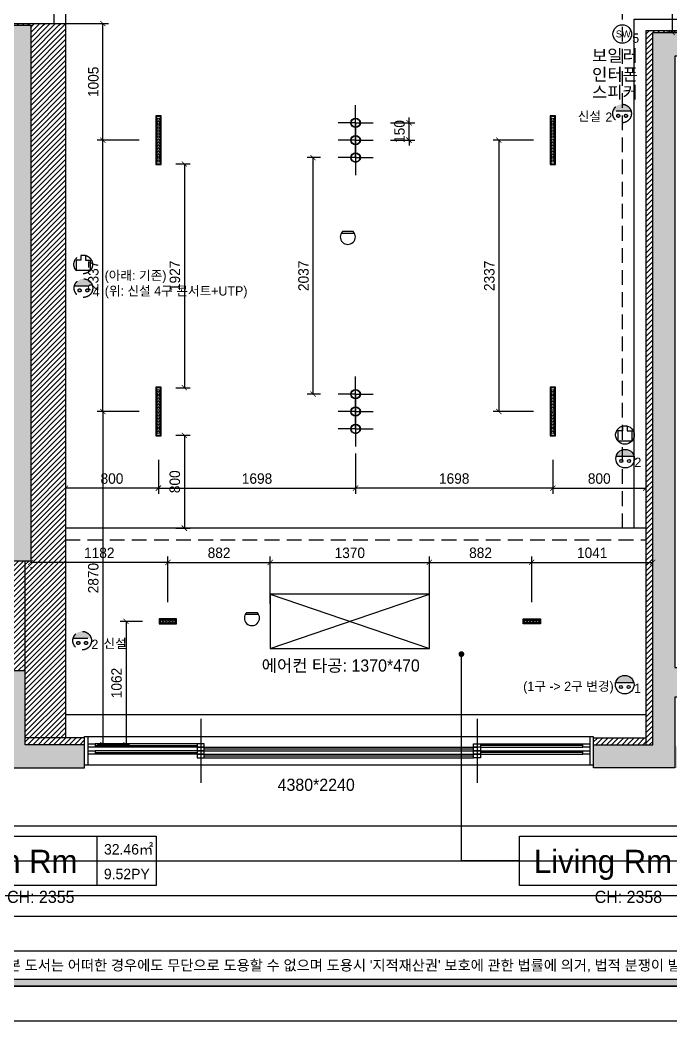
# Model space of a CAD drawing. Header units: millimetres. Extents: x -551172 to 227904, y -3435 to 261611.
# Drawn here: x 174557 to 180162, y 77680 to 86302 of the extents above; entities that cross this region are included whole.
import ezdxf
from ezdxf.enums import TextEntityAlignment as Align

# ---------------------------------------------------------------- set-up
doc = ezdxf.new("R2010")
doc.units = ezdxf.units.MM
doc.header["$LTSCALE"] = 100
doc.header["$PDMODE"] = 3
doc.linetypes.add('HIDDENX2', pattern=[19.05, 12.7, -6.35])
doc.layers.get('DEFPOINTS').update_dxf_attribs({"color": 248})
for name, color, linetype in [('3TI-CE-LIGHT', 6, 'Continuous'), ('C-LIGHT', 5, 'Continuous'), ('C-LIGHT(IN)', 10, 'HIDDENX2'), ('E-DIM(IN)', 14, 'Continuous'), ('F-HAT', 251, 'Continuous'), ('F-LEVEL', 7, 'Continuous'), ('F-SYM', 7, 'Continuous'), ('F-TEXT @ 1', 3, 'Continuous'), ('F-WALL1', 2, 'Continuous'), ('F-WALL2', 3, 'Continuous'), ('F-WIN', 4, 'Continuous'), ('FORM(YOURNAME)-1', 1, 'Continuous'), ('FORM(YOURNAME)-11', 1, 'Continuous'), ('전기', 7, 'Continuous')]:
    doc.layers.add(name, color=color, linetype=linetype)
doc.styles.add('HY울릉도L', font='Expo M.ttf')
doc.styles.add('YOURNAME', font='HYWULM.TTF')
doc.styles.add('휴먼엑스포', font='Expo M.ttf')
doc.dimstyles.new('YOURNAME-50', dxfattribs={"dimscale": 50, "dimtxt": 1.8, "dimasz": 0.9, "dimexe": 1, "dimexo": 3, "dimgap": 0.7, "dimtad": 1, "dimdec": 0, "dimzin": 0, "dimdsep": 46, "dimtxsty": 'YOURNAME', "dimblk": 'ARCHTICK', "dimcen": 0, "dimclrd": 1, "dimclre": 1, "dimclrt": 7, "dimadec": 0, "dimazin": 0, "dimtfac": 1, "dimtdec": 0, "dimtix": 1, "dimtmove": 2, "dimatfit": 3, "dimldrblk": 'ARCHTICK', "dimfxl": 0, "dimtolj": 1, "dimtzin": 0, "dimarcsym": 0})
pattern_1 = [(45, (25200, 0), (-22.4506403, 22.4506403), [])]

# ---------------------------------------------------------------- blocks, each defined once
blk = doc.blocks.new('FORM-ELEVATION')
at = {"layer": 'FORM(YOURNAME)-11'}
h = blk.add_hatch(color=256, dxfattribs=at)
h.dxf.hatch_style = 1
h.paths.add_polyline_path([(-10309, 35708), (71691, 35708), (71691, 35508), (-10309, 35508)])
h.paths.add_polyline_path([(-10309, -21492), (71691, -21492), (71691, -21692), (-10309, -21692)])
at = {"layer": 'DEFPOINTS', "color": 158}
blk.add_line((62481, -20692), (-10309, -20692), dxfattribs=at)
for points in [[(-10309, -21692), (71691, -21692), (71691, 35708), (-10309, 35708)], [(-8309, 33708), (61071, 33708), (61071, -19692), (-8309, -19692)]]:
    blk.add_lwpolyline(points, close=True, dxfattribs=at)
at = {"layer": 'FORM(YOURNAME)-11', "color": 250}
blk.add_lwpolyline([(-11309, -22692), (72691, -22692), (72691, 36708), (-11309, 36708)], close=True, dxfattribs=at)
at = {"layer": 'FORM(YOURNAME)-11'}
blk.add_lwpolyline([(-10309, -21492), (71691, -21492), (71691, -21692), (-10309, -21692)], close=True, dxfattribs=at)
at = {"layer": 'FORM(YOURNAME)-11', "color": 1, "style": 'YOURNAME'}
blk.add_text("- 본 도서는 어떠한 경우에도 무단으로 도용할 수 없으며 도용시 '지적재산권' 보호에 관한 법률에 의거, 법적 분쟁이 발생합니다.  또한 본 도서에 관한 모든 저작권은 당사에 있습니다. -", height=300, dxfattribs=at).set_placement((28146, -21092), align=Align.MIDDLE_CENTER)
at = {"layer": 'FORM(YOURNAME)-11', "color": 3, "style": 'YOURNAME'}
for tag, height, p in [('1', 450, (71041, -1219)), ('2', 450, (71041, -1863)), ('3', 450, (71041, -3150)), ('4', 450, (71041, -5081)), ('5', 515, (71041, -7398)), ('6', 515, (71041, -9650)), ('7', 515, (71041, -11903)), ('8', 515, (71041, -14155)), ('9', 515, (71041, -16408)), ('10', 515, (66791, -18596)), ('11', 515, (71041, -18660)), ('12', 515, (66791, -20848)), ('13', 515, (71041, -20848))]:
    blk.add_attdef(tag, text='', height=height, dxfattribs=at).set_placement(p, align=Align.MIDDLE_RIGHT)
blk = doc.blocks.new('*U717')
at = {"layer": 'FORM(YOURNAME)-1', "xscale": 0.3, "yscale": 0.3, "zscale": 0.3}
blk.add_blockref('FORM-ELEVATION', (170497, 84487.8), dxfattribs=at)
blk = doc.blocks.new('_ArchTick')
at = {"color": 0, "linetype": 'ByBlock', "const_width": 0.15}
blk.add_lwpolyline([(-0.5, -0.5), (0.5, 0.5)], dxfattribs=at)
blk = doc.blocks.new('*D401')
at = {"layer": 'DEFPOINTS', "color": 0}
for p in [(174948.6, 82624.8), (175748.6, 82664.8), (174948.6, 82270)]:
    blk.add_point(p, dxfattribs=at)
at = {"layer": 'E-DIM(IN)', "lineweight": -2}
for p, q in [((175748.6, 82514.8), (175748.6, 82220)), ((174948.6, 82474.8), (174948.6, 82220)), ((175748.6, 82270), (174948.6, 82270))]:
    blk.add_line(p, q, dxfattribs=at)
at = {"layer": 'E-DIM(IN)', "lineweight": -2, "xscale": 45, "yscale": 45, "zscale": 45, "rotation": 180}
blk.add_blockref('_ArchTick', (174948.6, 82270), dxfattribs=at)
at = {"layer": 'E-DIM(IN)', "lineweight": -2, "xscale": 45, "yscale": 45, "zscale": 45}
blk.add_blockref('_ArchTick', (175748.6, 82270), dxfattribs=at)
at = {"layer": 'E-DIM(IN)', "color": 7, "insert": (175348.6, 82351.9), "char_height": 90, "attachment_point": 5, "style": 'YOURNAME'}
blk.add_mtext('\\A1;800', dxfattribs=at)
blk = doc.blocks.new('*D402')
at = {"layer": 'DEFPOINTS', "color": 0}
for p in [(177446.6, 82718.6), (175748.6, 82664.8), (177446.6, 82269.8)]:
    blk.add_point(p, dxfattribs=at)
at = {"layer": 'E-DIM(IN)', "lineweight": -2}
for p, q in [((175748.6, 82514.8), (175748.6, 82219.8)), ((177446.6, 82568.6), (177446.6, 82219.8)), ((175748.6, 82269.8), (177446.6, 82269.8))]:
    blk.add_line(p, q, dxfattribs=at)
at = {"layer": 'E-DIM(IN)', "lineweight": -2, "xscale": 45, "yscale": 45, "zscale": 45, "rotation": 180}
blk.add_blockref('_ArchTick', (175748.6, 82269.8), dxfattribs=at)
at = {"layer": 'E-DIM(IN)', "lineweight": -2, "xscale": 45, "yscale": 45, "zscale": 45}
blk.add_blockref('_ArchTick', (177446.6, 82269.8), dxfattribs=at)
at = {"layer": 'E-DIM(IN)', "color": 7, "insert": (176597.6, 82351.7), "char_height": 90, "attachment_point": 5, "style": 'YOURNAME'}
blk.add_mtext('\\A1;1698', dxfattribs=at)
blk = doc.blocks.new('*D403')
at = {"layer": 'DEFPOINTS', "color": 0}
for p in [(177446.6, 82718.6), (179144.6, 82664.8), (177446.6, 82270.2)]:
    blk.add_point(p, dxfattribs=at)
at = {"layer": 'E-DIM(IN)', "lineweight": -2}
for p, q in [((177446.6, 82568.6), (177446.6, 82220.2)), ((179144.6, 82514.8), (179144.6, 82220.2)), ((179144.6, 82270.2), (177446.6, 82270.2))]:
    blk.add_line(p, q, dxfattribs=at)
at = {"layer": 'E-DIM(IN)', "lineweight": -2, "xscale": 45, "yscale": 45, "zscale": 45, "rotation": 180}
blk.add_blockref('_ArchTick', (177446.6, 82270.2), dxfattribs=at)
at = {"layer": 'E-DIM(IN)', "lineweight": -2, "xscale": 45, "yscale": 45, "zscale": 45}
blk.add_blockref('_ArchTick', (179144.6, 82270.2), dxfattribs=at)
at = {"layer": 'E-DIM(IN)', "color": 7, "insert": (178295.6, 82352.1), "char_height": 90, "attachment_point": 5, "style": 'YOURNAME'}
blk.add_mtext('\\A1;1698', dxfattribs=at)
blk = doc.blocks.new('*D404')
at = {"layer": 'DEFPOINTS', "color": 0}
for p in [(179144.6, 82664.8), (179944.6, 82624.8), (179944.6, 82270)]:
    blk.add_point(p, dxfattribs=at)
at = {"layer": 'E-DIM(IN)', "lineweight": -2}
for p, q in [((179144.6, 82514.8), (179144.6, 82220)), ((179944.6, 82474.8), (179944.6, 82220)), ((179144.6, 82270), (179944.6, 82270))]:
    blk.add_line(p, q, dxfattribs=at)
at = {"layer": 'E-DIM(IN)', "lineweight": -2, "xscale": 45, "yscale": 45, "zscale": 45, "rotation": 180}
blk.add_blockref('_ArchTick', (179144.6, 82270), dxfattribs=at)
at = {"layer": 'E-DIM(IN)', "lineweight": -2, "xscale": 45, "yscale": 45, "zscale": 45}
blk.add_blockref('_ArchTick', (179944.6, 82270), dxfattribs=at)
at = {"layer": 'E-DIM(IN)', "color": 7, "insert": (179544.6, 82351.9), "char_height": 90, "attachment_point": 5, "style": 'YOURNAME'}
blk.add_mtext('\\A1;800', dxfattribs=at)
blk = doc.blocks.new('*D405')
at = {"layer": 'DEFPOINTS', "color": 0}
for p in [(175732.1, 82929.8), (175270, 80059.8), (175648.6, 80059.8)]:
    blk.add_point(p, dxfattribs=at)
at = {"layer": 'E-DIM(IN)', "lineweight": -2}
for p, q in [((175582.1, 82929.8), (175220, 82929.8)), ((175270, 82929.8), (175270, 80059.8)), ((175498.6, 80059.8), (175220, 80059.8))]:
    blk.add_line(p, q, dxfattribs=at)
at = {"layer": 'E-DIM(IN)', "lineweight": -2, "xscale": 45, "yscale": 45, "zscale": 45}
for p, rotation in [((175270, 82929.8), 90), ((175270, 80059.8), 270)]:
    blk.add_blockref('_ArchTick', p, dxfattribs=dict(at, rotation=rotation))
at = {"layer": 'E-DIM(IN)', "color": 7, "insert": (175188.1, 81494.8), "char_height": 90, "attachment_point": 5, "rotation": 90, "style": 'YOURNAME'}
blk.add_mtext('\\A1;2870', dxfattribs=at)
blk = doc.blocks.new('*D406')
at = {"layer": 'DEFPOINTS', "color": 0}
for p in [(175270, 85266.8), (175732.1, 85266.8), (175732.1, 82929.8)]:
    blk.add_point(p, dxfattribs=at)
at = {"layer": 'E-DIM(IN)', "lineweight": -2}
for p, q in [((175582.1, 85266.8), (175220, 85266.8)), ((175270, 82929.8), (175270, 85266.8)), ((175582.1, 82929.8), (175220, 82929.8))]:
    blk.add_line(p, q, dxfattribs=at)
at = {"layer": 'E-DIM(IN)', "lineweight": -2, "xscale": 45, "yscale": 45, "zscale": 45}
for p, rotation in [((175270, 85266.8), 90), ((175270, 82929.8), 270)]:
    blk.add_blockref('_ArchTick', p, dxfattribs=dict(at, rotation=rotation))
at = {"layer": 'E-DIM(IN)', "color": 7, "insert": (175188.2, 84098.3), "char_height": 90, "attachment_point": 5, "rotation": 90, "style": 'YOURNAME'}
blk.add_mtext('\\A1;2337', dxfattribs=at)
blk = doc.blocks.new('*D407')
at = {"layer": 'DEFPOINTS', "color": 0}
for p in [(174648.6, 86271.8), (175270, 86271.8), (175732.1, 85266.8)]:
    blk.add_point(p, dxfattribs=at)
at = {"layer": 'E-DIM(IN)', "lineweight": -2}
for p, q in [((174798.6, 86271.8), (175320, 86271.8)), ((175270, 85266.8), (175270, 86271.8)), ((175582.1, 85266.8), (175220, 85266.8))]:
    blk.add_line(p, q, dxfattribs=at)
at = {"layer": 'E-DIM(IN)', "lineweight": -2, "xscale": 45, "yscale": 45, "zscale": 45}
for p, rotation in [((175270, 86271.8), 90), ((175270, 85266.8), 270)]:
    blk.add_blockref('_ArchTick', p, dxfattribs=dict(at, rotation=rotation))
at = {"layer": 'E-DIM(IN)', "color": 7, "insert": (175188.2, 85769.3), "char_height": 90, "attachment_point": 5, "rotation": 90, "style": 'YOURNAME'}
blk.add_mtext('\\A1;1005', dxfattribs=at)
blk = doc.blocks.new('*D408')
at = {"layer": 'DEFPOINTS', "color": 0}
for p in [(177080, 85116.8), (177295.4, 85116.8), (177295.4, 83079.8)]:
    blk.add_point(p, dxfattribs=at)
at = {"layer": 'E-DIM(IN)', "lineweight": -2}
for p, q in [((177145.4, 85116.8), (177030, 85116.8)), ((177080, 83079.8), (177080, 85116.8)), ((177145.4, 83079.8), (177030, 83079.8))]:
    blk.add_line(p, q, dxfattribs=at)
at = {"layer": 'E-DIM(IN)', "lineweight": -2, "xscale": 45, "yscale": 45, "zscale": 45}
for p, rotation in [((177080, 85116.8), 90), ((177080, 83079.8), 270)]:
    blk.add_blockref('_ArchTick', p, dxfattribs=dict(at, rotation=rotation))
at = {"layer": 'E-DIM(IN)', "color": 7, "insert": (176998.2, 84098.3), "char_height": 90, "attachment_point": 5, "rotation": 90, "style": 'YOURNAME'}
blk.add_mtext('\\A1;2037', dxfattribs=at)
blk = doc.blocks.new('*D409')
at = {"layer": 'DEFPOINTS', "color": 0}
for p in [(179128.1, 85266.8), (178680, 82929.8), (179128.1, 82929.8)]:
    blk.add_point(p, dxfattribs=at)
at = {"layer": 'E-DIM(IN)', "lineweight": -2}
for p, q in [((178978.1, 85266.8), (178630, 85266.8)), ((178680, 85266.8), (178680, 82929.8)), ((178978.1, 82929.8), (178630, 82929.8))]:
    blk.add_line(p, q, dxfattribs=at)
at = {"layer": 'E-DIM(IN)', "lineweight": -2, "xscale": 45, "yscale": 45, "zscale": 45}
for p, rotation in [((178680, 85266.8), 90), ((178680, 82929.8), 270)]:
    blk.add_blockref('_ArchTick', p, dxfattribs=dict(at, rotation=rotation))
at = {"layer": 'E-DIM(IN)', "color": 7, "insert": (178598.2, 84098.3), "char_height": 90, "attachment_point": 5, "rotation": 90, "style": 'YOURNAME'}
blk.add_mtext('\\A1;2337', dxfattribs=at)
blk = doc.blocks.new('*D419')
at = {"layer": 'DEFPOINTS', "color": 0}
for p in [(175802.1, 86906.3), (174648.6, 86460), (174648.6, 86256.8)]:
    blk.add_point(p, dxfattribs=at)
at = {"layer": 'E-DIM(IN)', "lineweight": -2}
for p, q in [((175802.1, 86756.3), (175802.1, 86410)), ((174648.6, 86406.8), (174648.6, 86510)), ((175802.1, 86460), (174648.6, 86460))]:
    blk.add_line(p, q, dxfattribs=at)
at = {"layer": 'E-DIM(IN)', "lineweight": -2, "xscale": 45, "yscale": 45, "zscale": 45, "rotation": 180}
blk.add_blockref('_ArchTick', (174648.6, 86460), dxfattribs=at)
at = {"layer": 'E-DIM(IN)', "lineweight": -2, "xscale": 45, "yscale": 45, "zscale": 45}
blk.add_blockref('_ArchTick', (175802.1, 86460), dxfattribs=at)
at = {"layer": 'E-DIM(IN)', "color": 7, "insert": (175225.4, 86540.9), "char_height": 90, "attachment_point": 5, "style": 'YOURNAME'}
blk.add_mtext('\\A1;1154', dxfattribs=at)
blk = doc.blocks.new('*D433')
at = {"layer": 'DEFPOINTS', "color": 0}
for p in [(174648.6, 81739.3), (174648.6, 81630), (175830.1, 81138.8)]:
    blk.add_point(p, dxfattribs=at)
at = {"layer": 'E-DIM(IN)', "lineweight": -2}
for p, q in [((175830.1, 81288.8), (175830.1, 81680)), ((175830.1, 81630), (174648.6, 81630)), ((174648.6, 81589.3), (174648.6, 81580))]:
    blk.add_line(p, q, dxfattribs=at)
at = {"layer": 'E-DIM(IN)', "lineweight": -2, "xscale": 45, "yscale": 45, "zscale": 45, "rotation": 180}
blk.add_blockref('_ArchTick', (174648.6, 81630), dxfattribs=at)
at = {"layer": 'E-DIM(IN)', "lineweight": -2, "xscale": 45, "yscale": 45, "zscale": 45}
blk.add_blockref('_ArchTick', (175830.1, 81630), dxfattribs=at)
at = {"layer": 'E-DIM(IN)', "color": 7, "insert": (175239.4, 81711.8), "char_height": 90, "attachment_point": 5, "style": 'YOURNAME'}
blk.add_mtext('\\A1;1182', dxfattribs=at)
blk = doc.blocks.new('*D434')
at = {"layer": 'DEFPOINTS', "color": 0}
for p in [(176711.6, 81630.2), (175830.1, 81138.8), (176711.6, 81122.3)]:
    blk.add_point(p, dxfattribs=at)
at = {"layer": 'E-DIM(IN)', "lineweight": -2}
for p, q in [((175830.1, 81288.8), (175830.1, 81680.2)), ((176711.6, 81272.3), (176711.6, 81680.2)), ((175830.1, 81630.2), (176711.6, 81630.2))]:
    blk.add_line(p, q, dxfattribs=at)
at = {"layer": 'E-DIM(IN)', "lineweight": -2, "xscale": 45, "yscale": 45, "zscale": 45, "rotation": 180}
blk.add_blockref('_ArchTick', (175830.1, 81630.2), dxfattribs=at)
at = {"layer": 'E-DIM(IN)', "lineweight": -2, "xscale": 45, "yscale": 45, "zscale": 45}
blk.add_blockref('_ArchTick', (176711.6, 81630.2), dxfattribs=at)
at = {"layer": 'E-DIM(IN)', "color": 7, "insert": (176270.9, 81712), "char_height": 90, "attachment_point": 5, "style": 'YOURNAME'}
blk.add_mtext('\\A1;882', dxfattribs=at)
blk = doc.blocks.new('*D435')
at = {"layer": 'DEFPOINTS', "color": 0}
for p in [(178081.6, 81630.2), (176711.6, 81214.8), (178081.6, 81122.3)]:
    blk.add_point(p, dxfattribs=at)
at = {"layer": 'E-DIM(IN)', "lineweight": -2}
for p, q in [((176711.6, 81364.8), (176711.6, 81680.2)), ((178081.6, 81272.3), (178081.6, 81680.2)), ((176711.6, 81630.2), (178081.6, 81630.2))]:
    blk.add_line(p, q, dxfattribs=at)
at = {"layer": 'E-DIM(IN)', "lineweight": -2, "xscale": 45, "yscale": 45, "zscale": 45, "rotation": 180}
blk.add_blockref('_ArchTick', (176711.6, 81630.2), dxfattribs=at)
at = {"layer": 'E-DIM(IN)', "lineweight": -2, "xscale": 45, "yscale": 45, "zscale": 45}
blk.add_blockref('_ArchTick', (178081.6, 81630.2), dxfattribs=at)
at = {"layer": 'E-DIM(IN)', "color": 7, "insert": (177396.6, 81712), "char_height": 90, "attachment_point": 5, "style": 'YOURNAME'}
blk.add_mtext('\\A1;1370', dxfattribs=at)
blk = doc.blocks.new('*D436')
at = {"layer": 'DEFPOINTS', "color": 0}
for p in [(178963.1, 81630.4), (178963.1, 81138.8), (178081.6, 81122.3)]:
    blk.add_point(p, dxfattribs=at)
at = {"layer": 'E-DIM(IN)', "lineweight": -2}
for p, q in [((178081.6, 81272.3), (178081.6, 81680.4)), ((178963.1, 81288.8), (178963.1, 81680.4)), ((178081.6, 81630.4), (178963.1, 81630.4))]:
    blk.add_line(p, q, dxfattribs=at)
at = {"layer": 'E-DIM(IN)', "lineweight": -2, "xscale": 45, "yscale": 45, "zscale": 45, "rotation": 180}
blk.add_blockref('_ArchTick', (178081.6, 81630.4), dxfattribs=at)
at = {"layer": 'E-DIM(IN)', "lineweight": -2, "xscale": 45, "yscale": 45, "zscale": 45}
blk.add_blockref('_ArchTick', (178963.1, 81630.4), dxfattribs=at)
at = {"layer": 'E-DIM(IN)', "color": 7, "insert": (178522.4, 81712.2), "char_height": 90, "attachment_point": 5, "style": 'YOURNAME'}
blk.add_mtext('\\A1;882', dxfattribs=at)
blk = doc.blocks.new('*D437')
at = {"layer": 'DEFPOINTS', "color": 0}
for p in [(180004.6, 81630.4), (180004.6, 81214.8), (178963.1, 81138.8)]:
    blk.add_point(p, dxfattribs=at)
at = {"layer": 'E-DIM(IN)', "lineweight": -2}
for p, q in [((178963.1, 81288.8), (178963.1, 81680.4)), ((180004.6, 81364.8), (180004.6, 81680.4)), ((178963.1, 81630.4), (180004.6, 81630.4))]:
    blk.add_line(p, q, dxfattribs=at)
at = {"layer": 'E-DIM(IN)', "lineweight": -2, "xscale": 45, "yscale": 45, "zscale": 45, "rotation": 180}
blk.add_blockref('_ArchTick', (178963.1, 81630.4), dxfattribs=at)
at = {"layer": 'E-DIM(IN)', "lineweight": -2, "xscale": 45, "yscale": 45, "zscale": 45}
blk.add_blockref('_ArchTick', (180004.6, 81630.4), dxfattribs=at)
at = {"layer": 'E-DIM(IN)', "color": 7, "insert": (179483.9, 81712.2), "char_height": 90, "attachment_point": 5, "style": 'YOURNAME'}
blk.add_mtext('\\A1;1041', dxfattribs=at)
blk = doc.blocks.new('*D438')
at = {"layer": 'DEFPOINTS', "color": 0}
for p in [(175760.1, 81122.3), (175470, 80059.8), (175596.8, 80059.8)]:
    blk.add_point(p, dxfattribs=at)
at = {"layer": 'E-DIM(IN)', "lineweight": -2}
for p, q in [((175610.1, 81122.3), (175420, 81122.3)), ((175470, 81122.3), (175470, 80059.8)), ((175446.8, 80059.8), (175420, 80059.8))]:
    blk.add_line(p, q, dxfattribs=at)
at = {"layer": 'E-DIM(IN)', "lineweight": -2, "xscale": 45, "yscale": 45, "zscale": 45}
for p, rotation in [((175470, 81122.3), 90), ((175470, 80059.8), 270)]:
    blk.add_blockref('_ArchTick', p, dxfattribs=dict(at, rotation=rotation))
at = {"layer": 'E-DIM(IN)', "color": 7, "insert": (175388.1, 80591.1), "char_height": 90, "attachment_point": 5, "rotation": 90, "style": 'YOURNAME'}
blk.add_mtext('\\A1;1062', dxfattribs=at)
blk = doc.blocks.new('*D441')
at = {"layer": 'DEFPOINTS', "color": 0}
for p in [(177597.8, 85416.8), (177906.5, 85416.8), (177597.8, 85266.8)]:
    blk.add_point(p, dxfattribs=at)
at = {"layer": 'E-DIM(IN)', "lineweight": -2}
for p, q in [((177906.5, 85416.8), (177906.5, 85461.8)), ((177747.8, 85416.8), (177956.5, 85416.8)), ((177906.5, 85266.8), (177906.5, 85416.8)), ((177747.8, 85266.8), (177956.5, 85266.8)), ((177906.5, 85266.8), (177906.5, 85221.8))]:
    blk.add_line(p, q, dxfattribs=at)
at = {"layer": 'E-DIM(IN)', "lineweight": -2, "xscale": 45, "yscale": 45, "zscale": 45}
for p, rotation in [((177906.5, 85416.8), 270), ((177906.5, 85266.8), 90)]:
    blk.add_blockref('_ArchTick', p, dxfattribs=dict(at, rotation=rotation))
at = {"layer": 'E-DIM(IN)', "color": 7, "insert": (177824.7, 85341.8), "char_height": 90, "attachment_point": 5, "rotation": 90, "style": 'YOURNAME'}
blk.add_mtext('\\A1;150', dxfattribs=at)
blk = doc.blocks.new('*D443')
at = {"layer": 'DEFPOINTS', "color": 0}
for p in [(180408.9, 86922.8), (180172.5, 86194.8), (180408.9, 86194.8)]:
    blk.add_point(p, dxfattribs=at)
at = {"layer": 'E-DIM(IN)', "lineweight": -2}
for p, q in [((180258.9, 86922.8), (180122.5, 86922.8)), ((180172.5, 86922.8), (180172.5, 86194.8)), ((180258.9, 86194.8), (180122.5, 86194.8))]:
    blk.add_line(p, q, dxfattribs=at)
at = {"layer": 'E-DIM(IN)', "lineweight": -2, "xscale": 45, "yscale": 45, "zscale": 45}
for p, rotation in [((180172.5, 86922.8), 90), ((180172.5, 86194.8), 270)]:
    blk.add_blockref('_ArchTick', p, dxfattribs=dict(at, rotation=rotation))
at = {"layer": 'E-DIM(IN)', "color": 7, "insert": (180090.7, 86558.8), "char_height": 90, "attachment_point": 5, "rotation": 90, "style": 'YOURNAME'}
blk.add_mtext('\\A1;728', dxfattribs=at)
blk = doc.blocks.new('*D591')
at = {"layer": 'DEFPOINTS', "color": 0}
for p in [(175748.6, 82724.8), (175748.6, 81924.8), (175971.8, 81924.8)]:
    blk.add_point(p, dxfattribs=at)
at = {"layer": 'E-DIM(IN)', "lineweight": -2}
for p, q in [((175898.6, 82724.8), (176021.8, 82724.8)), ((175971.8, 82724.8), (175971.8, 81924.8)), ((175898.6, 81924.8), (176021.8, 81924.8))]:
    blk.add_line(p, q, dxfattribs=at)
at = {"layer": 'E-DIM(IN)', "lineweight": -2, "xscale": 45, "yscale": 45, "zscale": 45}
for p, rotation in [((175971.8, 82724.8), 90), ((175971.8, 81924.8), 270)]:
    blk.add_blockref('_ArchTick', p, dxfattribs=dict(at, rotation=rotation))
at = {"layer": 'E-DIM(IN)', "color": 7, "insert": (175889.9, 82324.8), "char_height": 90, "attachment_point": 5, "rotation": 90, "style": 'YOURNAME'}
blk.add_mtext('\\A1;800', dxfattribs=at)
blk = doc.blocks.new('*D592')
at = {"layer": 'DEFPOINTS', "color": 0}
for p in [(175748.6, 85061.8), (175748.6, 83134.8), (175971.8, 83134.8)]:
    blk.add_point(p, dxfattribs=at)
at = {"layer": 'E-DIM(IN)', "lineweight": -2}
for p, q in [((175898.6, 85061.8), (176021.8, 85061.8)), ((175971.8, 85061.8), (175971.8, 83134.8)), ((175898.6, 83134.8), (176021.8, 83134.8))]:
    blk.add_line(p, q, dxfattribs=at)
at = {"layer": 'E-DIM(IN)', "lineweight": -2, "xscale": 45, "yscale": 45, "zscale": 45}
for p, rotation in [((175971.8, 85061.8), 90), ((175971.8, 83134.8), 270)]:
    blk.add_blockref('_ArchTick', p, dxfattribs=dict(at, rotation=rotation))
at = {"layer": 'E-DIM(IN)', "color": 7, "insert": (175890.7, 84098.3), "char_height": 90, "attachment_point": 5, "rotation": 90, "style": 'YOURNAME'}
blk.add_mtext('\\A1;1927', dxfattribs=at)

msp = doc.modelspace()

# ---------------------------------------------------------------- hatches: boundary and pattern name
at = {"layer": 'C-LIGHT(IN)', "ltscale": 0.1}
h = msp.add_hatch(color=256, dxfattribs=at)
h.dxf.hatch_style = 1
h.paths.add_polyline_path([(179818.5, 85516.4, 0.341999), (179741.1, 85576.4, 0.341999), (179663.6, 85516.4)])
h.paths.add_polyline_path([(179774.4, 85489.8, 1), (179774.4, 85463.1, 1)])
h.paths.add_polyline_path([(179707.7, 85489.8, 1), (179707.7, 85463.1, 1)])
h = msp.add_hatch(color=256, dxfattribs=at)
h.dxf.hatch_style = 1
h.paths.add_polyline_path([(175025.6, 84012.7, -0.341999), (175103.1, 84072.7, -0.341999), (175180.5, 84012.7)])
h.paths.add_polyline_path([(175069.7, 83986, -1), (175069.7, 83959.3, -1)])
h.paths.add_polyline_path([(175136.4, 83986, -1), (175136.4, 83959.3, -1)])
h = msp.add_hatch(color=256, dxfattribs=at)
h.dxf.hatch_style = 1
h.paths.add_polyline_path([(175014.6, 80976.2, -0.341999), (175092.1, 81036.2, -0.341999), (175169.6, 80976.2)])
h.paths.add_polyline_path([(175058.8, 80949.5, -1), (175058.8, 80922.9, -1)])
h.paths.add_polyline_path([(175125.4, 80949.5, -1), (175125.4, 80922.9, -1)])
at = {"layer": 'F-HAT'}
h = msp.add_hatch(color=256, dxfattribs=at)
h.dxf.hatch_style = 1
h.paths.add_polyline_path([(171200.6, 91301.8), (171242.1, 91616.8), (169842.1, 91616.8), (169842.1, 93089.8), (170417.1, 93089.8), (170417.1, 93320.8), (169642.1, 93320.8), (169642.1, 79859.8), (170676.6, 79859.8), (170676.6, 80052.8), (169906.6, 80052.8), (169906.6, 81641.8), (170689.6, 81641.8), (170689.6, 81891.8), (169929.6, 81891.8), (169929.6, 86096.8), (171020.6, 86096.8), (171020.6, 86256.8), (169929.6, 86256.8), (169929.6, 88346.8), (171270.6, 88346.8), (171270.6, 88496.8), (169890.6, 88496.8), (169890.6, 91301.8)])
h.paths.add_polyline_path([(172733.6, 91301.8), (172733.6, 88496.8), (172058.6, 88496.8), (172058.6, 88346.8), (172733.6, 88346.8), (172733.6, 86256.8), (171870.6, 86256.8), (171870.6, 86096.8), (173420.6, 86096.8), (173420.6, 86256.8), (172905.6, 86256.8), (172905.6, 87608.8), (173605.6, 87608.8), (173605.6, 87763.8), (172895.6, 87763.8), (172895.6, 91300.8), (173685.6, 91300.8), (173685.6, 91915.8), (172900.6, 91915.8), (172900.6, 93120.8), (173660.6, 93120.8), (173660.6, 93320.8), (172034.6, 93320.8), (172034.6, 93089.8), (172744.6, 93089.8), (172744.6, 92186.8), (172002.1, 92186.8), (172002.1, 91616.8), (172043.6, 91301.8)])
h.paths.add_polyline_path([(172152.1, 91616.8), (172152.1, 92036.8), (172744.6, 92036.8), (172744.6, 91616.8)], flags=16)
h.paths.add_polyline_path([(172900.6, 91450.8), (172900.6, 91765.8), (173535.6, 91765.8), (173535.6, 91450.8)], flags=16)
h.paths.add_polyline_path([(174648.6, 86256.8), (174375.6, 86256.8), (174375.6, 86096.8), (174420.6, 86096.8), (174420.6, 81891.8), (173988.6, 81891.8), (173988.6, 81641.8), (174648.6, 81641.8), (174648.6, 81836.8)])
h.paths.add_polyline_path([(174601.6, 80059.8), (174601.6, 80694.8), (174406.6, 80694.8), (174406.6, 80402.8), (174406.6, 80059.8), (174396.6, 80059.8), (174396.6, 79859.8), (175111.6, 79859.8), (175111.6, 80059.8)])
h.paths.add_polyline_path([(180195.6, 80469.8), (180700.6, 80469.8), (180700.6, 80724.8), (180195.6, 80724.8), (180195.6, 85991.8), (182135.6, 85991.8), (182135.6, 85371.8), (182285.6, 85371.8), (182285.6, 85689.8), (182600.6, 85689.8), (182600.6, 85847.8), (182320.6, 85847.8), (182320.6, 86194.8), (180004.6, 86194.8), (180004.6, 80059.8), (179494.6, 80059.8), (179494.6, 79859.8), (180195.6, 79859.8), (180195.6, 80044.8)])
h.paths.add_polyline_path([(180195.6, 80044.8), (180195.6, 79859.8), (181840.6, 79859.8, 0.191132), (183208.8, 80469.8), (182995.6, 80469.8), (182973.9, 80469.8, -0.151278), (181840.6, 80044.8)])
h.paths.add_polyline_path([(184198.6, 80469.8), (184198.6, 80669.8), (183685.6, 80669.8), (183685.6, 85689.8), (183730.6, 85689.8), (183730.6, 85847.8), (183450.6, 85847.8), (183450.6, 85689.8), (183495.6, 85689.8), (183495.6, 80724.8), (182995.6, 80724.8), (182995.6, 80469.8)])
h.paths.add_polyline_path([(187180.6, 80469.8), (187180.6, 89425.8), (184290.6, 89425.8), (184290.6, 88310.8), (184205.6, 88310.8), (184205.6, 88150.8), (184290.6, 88150.8), (184290.6, 87350.8), (184450.6, 87350.8), (184450.6, 89200.8), (186980.6, 89200.8), (186980.6, 87505.8), (185235.6, 87505.8), (185235.6, 87350.8), (186165.6, 87350.8), (186165.6, 86142.8), (184900.6, 86142.8), (184900.6, 85847.8), (184580.6, 85847.8), (184580.6, 85689.8), (184895.6, 85689.8), (184895.6, 85364.8), (185048.6, 85364.8), (185048.6, 85984.8), (186988.6, 85984.8), (186988.6, 80669.8), (186478.6, 80669.8), (186478.6, 80469.8)])
h.paths.add_polyline_path([(186320.6, 86142.8), (186320.6, 87350.8), (186980.6, 87350.8), (186980.6, 86142.8)], flags=16)
h.paths.add_polyline_path([(180785.6, 87650.8), (180785.6, 87805.8), (178380.6, 87805.8), (178380.6, 92845.8), (178890.6, 92845.8), (178890.6, 93045.8), (178380.6, 93045.8), (178380.6, 93320.8), (177665.6, 93320.8), (177665.6, 93120.8), (178200.6, 93120.8), (178200.6, 90795.8), (177800.6, 90795.8), (177800.6, 90550.8), (178195.6, 90550.8), (178195.6, 87650.8)])
h.paths.add_polyline_path([(181875.6, 88310.8), (181875.6, 91102.8), (182645.6, 91102.8), (182645.6, 93045.8), (181405.6, 93045.8), (181405.6, 92845.8), (182437.6, 92845.8), (182437.6, 91575.8), (181685.6, 91575.8), (181685.6, 87805.8), (181635.6, 87805.8), (181635.6, 87650.8), (181870.6, 87650.8), (181870.6, 88150.8), (182290.6, 88150.8), (182290.6, 88310.8)])
h.paths.add_polyline_path([(181875.6, 91202.8), (181875.6, 91475.8), (182437.6, 91475.8), (182437.6, 91202.8)], flags=16)
h.paths.add_polyline_path([(184290.6, 90422.8), (184550.6, 90422.8), (184550.6, 91232.8), (184290.6, 91232.8)])
h.paths.add_polyline_path([(176170.6, 91300.8), (176170.6, 90550.8), (176440.6, 90550.8), (176440.6, 91640.8), (175170.6, 91640.8), (175170.6, 91300.8)])
h = msp.add_hatch(dxfattribs=at)
h.set_pattern_fill('ANSI31', color=256, scale=10)
h.paths.add_polyline_path([(174948.6, 86271.8), (174368.1, 86271.8), (174368.1, 86256.8), (174948.6, 86256.8)])
h = msp.add_hatch(dxfattribs=at)
h.set_pattern_fill('ANSI31', color=256, scale=10)
h.paths.add_polyline_path([(174948.6, 86256.8), (174648.6, 86256.8), (174648.6, 81836.8), (174648.6, 81641.8), (174601.6, 81641.8), (174601.6, 80694.8), (174601.6, 80119.8), (174948.6, 80119.8)])
h = msp.add_hatch(dxfattribs=at)
h.set_pattern_fill('ANSI31', color=256, scale=10)
h.set_pattern_definition(pattern_1)
h.paths.add_polyline_path([(180004.6, 86194.8), (182320.6, 86194.8), (182320.6, 85847.8), (182335.6, 85847.8), (182335.6, 86209.8), (179944.6, 86209.8), (179944.6, 80059.8), (180004.6, 80059.8)])
h = msp.add_hatch(dxfattribs=at)
h.set_pattern_fill('ANSI31', color=256, scale=10)
h.paths.add_polyline_path([(174601.6, 81641.8), (173988.6, 81641.8), (173988.6, 81891.8), (173973.6, 81891.8), (173973.6, 81626.8), (174391.6, 81626.8), (174391.6, 80417.8), (174406.6, 80417.8), (174406.6, 80694.8), (174601.6, 80694.8)])
h = msp.add_hatch(dxfattribs=at)
h.set_pattern_fill('ANSI31', color=256, scale=10)
h.paths.add_polyline_path([(175113.1, 80119.8), (174601.6, 80119.8), (174601.6, 80059.8), (175111.6, 80059.8), (175113.1, 80059.8)])
h = msp.add_hatch(dxfattribs=at)
h.set_pattern_fill('ANSI31', color=256, scale=10)
h.paths.add_polyline_path([(179944.6, 80119.8), (179493.1, 80119.8), (179493.1, 80059.8), (179494.6, 80059.8), (179944.6, 80059.8)])
h = msp.add_hatch(dxfattribs=at)
h.set_pattern_fill('ANSI31', color=256, scale=10)
h.set_pattern_definition(pattern_1)
h.paths.add_polyline_path([(175113.1, 80059.8), (175111.6, 80059.8), (175111.6, 79869.8), (175113.1, 79869.8)])
h = msp.add_hatch(dxfattribs=at)
h.set_pattern_fill('ANSI31', color=256, scale=10)
h.set_pattern_definition(pattern_1)
h.paths.add_polyline_path([(179494.6, 80059.8), (179493.1, 80059.8), (179493.1, 79869.8), (179494.6, 79869.8)])
at = {"layer": '전기'}
h = msp.add_hatch(color=256, dxfattribs=at)
h.dxf.hatch_style = 1
h.paths.add_polyline_path([(179690.3, 82543.8, -0.341999), (179767.7, 82603.8, -0.341999), (179845.2, 82543.8)])
h.paths.add_polyline_path([(179734.4, 82517.1, -1), (179734.4, 82490.5, -1)])
h.paths.add_polyline_path([(179801, 82517.1, -1), (179801, 82490.5, -1)])
h = msp.add_hatch(color=256, dxfattribs=at)
h.dxf.hatch_style = 1
h.paths.add_polyline_path([(179686.7, 80596.8, -0.341999), (179764.2, 80656.8, -0.341999), (179841.6, 80596.8)])
h.paths.add_polyline_path([(179730.8, 80570.2, -1), (179730.8, 80543.5, -1)])
h.paths.add_polyline_path([(179797.5, 80570.2, -1), (179797.5, 80543.5, -1)])

# ---------------------------------------------------------------- linework, layer by layer
at = {"layer": '3TI-CE-LIGHT', "color": 1}
for p, q in [((177446.6, 85416.8), (177446.6, 85568)), ((177446.6, 85416.8), (177295.4, 85416.8)), ((177446.6, 85266.8), (177446.6, 85418)), ((177446.6, 85416.8), (177597.8, 85416.8)), ((177446.6, 85416.8), (177446.6, 85265.6)), ((177446.6, 85266.8), (177295.4, 85266.8)), ((177446.6, 85116.8), (177446.6, 85268)), ((177446.6, 85266.8), (177597.8, 85266.8)), ((177446.6, 85266.8), (177446.6, 85115.6)), ((177446.6, 85116.8), (177295.4, 85116.8)), ((177446.6, 85116.8), (177597.8, 85116.8)), ((177446.6, 85116.8), (177446.6, 84965.6)), ((177437.7, 84463.8), (177321, 84463.8)), ((177446.6, 83079.8), (177446.6, 83231)), ((177446.6, 83079.8), (177295.4, 83079.8)), ((177446.6, 82929.8), (177446.6, 83081)), ((177446.6, 83079.8), (177597.8, 83079.8)), ((177446.6, 83079.8), (177446.6, 82928.6)), ((177446.6, 82929.8), (177295.4, 82929.8)), ((177446.6, 82779.8), (177446.6, 82931)), ((177446.6, 82929.8), (177597.8, 82929.8)), ((177446.6, 82929.8), (177446.6, 82778.6)), ((177446.6, 82779.8), (177295.4, 82779.8)), ((177446.6, 82779.8), (177597.8, 82779.8)), ((177446.6, 82779.8), (177446.6, 82628.6)), ((176612, 81180.2), (176495.3, 81180.2))]:
    msp.add_line(p, q, dxfattribs=at)
for points in [[(175732.1, 85471.8), (175732.1, 85061.8), (175765.1, 85061.8), (175765.1, 85471.8)], [(179128.1, 85471.8), (179128.1, 85061.8), (179161.1, 85061.8), (179161.1, 85471.8)], [(175732.1, 83134.8), (175732.1, 82724.8), (175765.1, 82724.8), (175765.1, 83134.8)], [(179128.1, 83134.8), (179128.1, 82724.8), (179161.1, 82724.8), (179161.1, 83134.8)], [(175760.1, 81105.8), (175900.1, 81105.8), (175900.1, 81138.8), (175760.1, 81138.8)], [(179033.1, 81105.8), (178893.1, 81105.8), (178893.1, 81138.8), (179033.1, 81138.8)]]:
    msp.add_lwpolyline(points, close=True, dxfattribs=at)
for centre in [(177446.6, 85416.8), (177446.6, 85266.8), (177446.6, 85116.8), (177446.6, 83079.8), (177446.6, 82929.8), (177446.6, 82779.8)]:
    msp.add_circle(centre, 37.5, dxfattribs=at)
at = {"layer": 'C-LIGHT'}
for p, q in [((177426, 84480.1), (177332.6, 84480.1)), ((176600.3, 81196.5), (176507, 81196.5))]:
    msp.add_line(p, q, dxfattribs=at)
for points in [[(175726.1, 85476.8), (175726.1, 85056.8), (175771.1, 85056.8), (175771.1, 85476.8)], [(179122.1, 85476.8), (179122.1, 85056.8), (179167.1, 85056.8), (179167.1, 85476.8)], [(175726.1, 83139.8), (175726.1, 82719.8), (175771.1, 82719.8), (175771.1, 83139.8)], [(179122.1, 83139.8), (179122.1, 82719.8), (179167.1, 82719.8), (179167.1, 83139.8)], [(175755.1, 81099.8), (175905.1, 81099.8), (175905.1, 81144.8), (175755.1, 81144.8)], [(179038.1, 81099.8), (178888.1, 81099.8), (178888.1, 81144.8), (179038.1, 81144.8)]]:
    msp.add_lwpolyline(points, close=True, dxfattribs=at)
for centre, radius in [((175748.6, 85446.6), 10), ((177446.6, 85416.8), 41), ((179144.6, 85446.6), 10), ((175748.6, 85421.5), 10), ((175748.6, 85396.7), 10), ((175748.6, 85370.7), 10), ((175748.6, 85345), 10), ((179144.6, 85421.5), 10), ((179144.6, 85396.7), 10), ((179144.6, 85370.7), 10), ((179144.6, 85345), 10), ((175748.6, 85319.6), 10), ((175748.6, 85293.9), 10), ((175748.6, 85266.8), 10), ((177446.6, 85266.8), 41), ((179144.6, 85319.6), 10), ((179144.6, 85293.9), 10), ((179144.6, 85266.8), 10), ((175748.6, 85239.7), 10), ((175748.6, 85214), 10), ((175748.6, 85188.6), 10), ((179144.6, 85239.7), 10), ((179144.6, 85214), 10), ((179144.6, 85188.6), 10), ((175748.6, 85162.9), 10), ((175748.6, 85136.9), 10), ((175748.6, 85112.1), 10), ((175748.6, 85087), 10), ((177446.6, 85116.8), 41), ((179144.6, 85162.9), 10), ((179144.6, 85136.9), 10), ((179144.6, 85112.1), 10), ((179144.6, 85087), 10), ((175748.6, 83109.6), 10), ((177446.6, 83079.8), 41), ((179144.6, 83109.6), 10), ((175748.6, 83084.5), 10), ((175748.6, 83059.7), 10), ((175748.6, 83033.7), 10), ((179144.6, 83084.5), 10), ((179144.6, 83059.7), 10), ((179144.6, 83033.7), 10), ((175748.6, 83008), 10), ((175748.6, 82982.6), 10), ((175748.6, 82956.9), 10), ((175748.6, 82929.8), 10), ((177446.6, 82929.8), 41), ((179144.6, 83008), 10), ((179144.6, 82982.6), 10), ((179144.6, 82956.9), 10), ((179144.6, 82929.8), 10), ((175748.6, 82902.7), 10), ((175748.6, 82877), 10), ((175748.6, 82851.6), 10), ((179144.6, 82902.7), 10), ((179144.6, 82877), 10), ((179144.6, 82851.6), 10), ((175748.6, 82825.9), 10), ((175748.6, 82799.9), 10), ((175748.6, 82775.1), 10), ((177446.6, 82779.8), 41), ((179144.6, 82825.9), 10), ((179144.6, 82799.9), 10), ((179144.6, 82775.1), 10), ((175748.6, 82750), 10), ((179144.6, 82750), 10), ((175777.8, 81122.3), 10), ((175803.2, 81122.3), 10), ((175830.1, 81122.3), 10), ((175857, 81122.3), 10), ((175882.5, 81122.3), 10), ((178910.8, 81122.3), 10), ((178936.2, 81122.3), 10), ((178963.1, 81122.3), 10), ((178990, 81122.3), 10), ((179015.5, 81122.3), 10)]:
    msp.add_circle(centre, radius, dxfattribs=at)
for centre in [(177379.3, 84434.4), (176553.7, 81150.8)]:
    msp.add_arc(centre, 65.3, 135.573, 44.427, dxfattribs=at)
at = {"layer": 'C-LIGHT(IN)', "ltscale": 0.1}
for p, q in [((179818.5, 85516.4), (179663.6, 85516.4)), ((175081, 84232.6), (175041, 84232.6)), ((175041, 84232.6), (175041, 84144.6)), ((175081, 84272.6), (175081, 84232.6)), ((175121, 84272.6), (175081, 84272.6)), ((175121, 84272.6), (175121, 84232.6)), ((175121, 84232.6), (175161, 84232.6)), ((175161, 84232.6), (175161, 84144.6)), ((175161, 84144.6), (175041, 84144.6)), ((175025.6, 84012.7), (175180.5, 84012.7)), ((174948.6, 81824.8), (179944.6, 81824.8)), ((175014.6, 80976.2), (175169.6, 80976.2))]:
    msp.add_line(p, q, dxfattribs=at)
for points in [[(178180.6, 87735.8), (174848.6, 87735.8), (174848.6, 86256.8)], [(179744.6, 81924.8), (179744.6, 86409.8), (182535.6, 86409.8), (182535.6, 85862.8)]]:
    msp.add_lwpolyline(points, dxfattribs=at)
for centre, radius in [((179741.1, 85496.4), 80), ((179707.7, 85476.4), 13.3), ((179774.4, 85476.4), 13.3), ((175101, 84196.6), 80), ((175103.1, 83992.7), 80), ((175069.7, 83972.7), 13.3), ((175136.4, 83972.7), 13.3), ((175092.1, 80956.2), 80), ((175058.8, 80936.2), 13.3), ((175125.4, 80936.2), 13.3)]:
    msp.add_circle(centre, radius, dxfattribs=at)
at = {"layer": 'DEFPOINTS'}
for points in [[(188280.6, 94145.8), (168542.1, 94145.8), (168542.1, 78759.8), (188280.6, 78759.8)], [(187980.6, 93845.8), (168842.1, 93845.8), (168842.1, 79059.8), (187980.6, 79059.8)], [(187680.6, 93545.8), (169142.1, 93545.8), (169142.1, 79359.8), (187680.6, 79359.8)]]:
    msp.add_lwpolyline(points, close=True, dxfattribs=at)
at = {"layer": 'F-LEVEL'}
for p, q in [((179944.6, 81924.8), (174948.6, 81924.8)), ((176711.6, 80887.3), (178081.6, 81357.3)), ((176711.6, 81357.3), (178081.6, 80887.3)), ((174948.6, 80319.8), (179944.6, 80319.8))]:
    msp.add_line(p, q, dxfattribs=at)
for points in [[(178180.6, 87635.8), (174948.6, 87635.8), (174948.6, 86256.8)], [(179844.6, 81924.8), (179844.6, 86309.8), (182435.6, 86309.8), (182435.6, 85862.8)]]:
    msp.add_lwpolyline(points, dxfattribs=at)
msp.add_lwpolyline([(176711.6, 80887.3), (178081.6, 80887.3), (178081.6, 81357.3), (176711.6, 81357.3)], close=True, dxfattribs=at)
at = {"layer": 'F-SYM'}
for p, q in [((178357.5, 79059.8), (178357.5, 80840)), ((175221, 78847.5), (175221, 79272.1)), ((175221, 79059.8), (175730.6, 79059.8)), ((178857.5, 79059.8), (178357.5, 79059.8))]:
    msp.add_line(p, q, dxfattribs=at)
at = {"layer": 'F-SYM', "const_width": 25}
msp.add_lwpolyline([(178357.5, 80827.5, -1), (178357.5, 80852.5, -1)], format="xyb", close=True, dxfattribs=at)
at = {"layer": 'F-SYM'}
for points in [[(173797.5, 79272.1), (175730.6, 79272.1), (175730.6, 78847.5), (173797.5, 78847.5)], [(178857.5, 79272.1), (180790.6, 79272.1), (180790.6, 78847.5), (178857.5, 78847.5)]]:
    msp.add_lwpolyline(points, close=True, dxfattribs=at)
at = {"layer": 'F-WALL1'}
for points in [[(174375.6, 86256.8), (174648.6, 86256.8), (174648.6, 81836.8), (174648.6, 81641.8), (173988.6, 81641.8), (173988.6, 81891.8), (174420.6, 81891.8), (174420.6, 86096.8), (174375.6, 86096.8)], [(180700.6, 80469.8), (180195.6, 80469.8), (180195.6, 80044.8), (180195.6, 79859.8), (179494.6, 79859.8), (179494.6, 80059.8), (180004.6, 80059.8), (180004.6, 86194.8), (182320.6, 86194.8), (182320.6, 85847.8), (182600.6, 85847.8), (182600.6, 85689.8), (182285.6, 85689.8), (182285.6, 85371.8), (182135.6, 85371.8), (182135.6, 85991.8), (180195.6, 85991.8), (180195.6, 80724.8), (180700.6, 80724.8)], [(175111.6, 79859.8), (175111.6, 80059.8), (174601.6, 80059.8), (174601.6, 80694.8), (174406.6, 80694.8), (174406.6, 80402.8), (174406.6, 80059.8), (174396.6, 80059.8), (174396.6, 79859.8)]]:
    msp.add_lwpolyline(points, close=True, dxfattribs=at)
at = {"layer": 'F-WALL2'}
for p, q in [((174601.6, 80694.8), (174601.6, 81641.8)), ((175113.1, 80119.8), (174601.6, 80119.8)), ((179493.1, 80119.8), (179944.6, 80119.8)), ((175111.6, 80059.8), (175113.1, 80059.8)), ((179494.6, 80059.8), (179493.1, 80059.8)), ((175113.1, 79869.8), (175111.6, 79869.8)), ((179493.1, 79869.8), (179494.6, 79869.8))]:
    msp.add_line(p, q, dxfattribs=at)
for points in [[(174368.1, 86271.8), (174948.6, 86271.8), (174948.6, 80119.8)], [(182335.6, 85847.8), (182335.6, 86209.8), (179944.6, 86209.8), (179944.6, 80059.8)]]:
    msp.add_lwpolyline(points, dxfattribs=at)
at = {"layer": 'F-WIN'}
for p, q in [((176113.1, 80283.2), (176113.1, 79731.5)), ((178493.1, 80283.2), (178493.1, 79731.5)), ((175113.1, 79884.8), (175113.1, 80129.8)), ((175113.1, 80129.8), (179493.1, 80129.8)), ((175143.1, 79884.8), (175143.1, 80129.8)), ((179463.1, 80129.8), (179463.1, 79884.8)), ((179493.1, 80129.8), (179493.1, 79884.8)), ((176083.1, 80067.3), (175203.1, 80067.3)), ((175203.1, 80052.3), (176083.1, 80052.3)), ((176083.1, 80037.3), (175203.1, 80037.3)), ((176143.1, 80037.3), (178463.1, 80037.3)), ((178463.1, 80022.3), (176143.1, 80022.3)), ((178523.1, 80067.3), (179403.1, 80067.3)), ((179403.1, 80052.3), (178523.1, 80052.3)), ((178523.1, 80037.3), (179403.1, 80037.3)), ((176083.1, 80007.3), (175203.1, 80007.3)), ((175203.1, 79992.3), (176083.1, 79992.3)), ((176083.1, 79977.3), (175203.1, 79977.3)), ((176143.1, 80007.3), (178463.1, 80007.3)), ((176143.1, 79977.3), (178463.1, 79977.3)), ((178463.1, 79962.3), (176143.1, 79962.3)), ((176143.1, 79947.3), (178463.1, 79947.3)), ((178463.1, 79977.3), (179403.1, 79977.3)), ((178523.1, 80007.3), (179403.1, 80007.3)), ((179403.1, 79992.3), (178523.1, 79992.3)), ((179493.1, 79884.8), (175113.1, 79884.8))]:
    msp.add_line(p, q, dxfattribs=at)
for points in [[(175203.1, 80067.3), (175203.1, 80037.3), (175143.1, 80037.3), (175143.1, 80067.3)], [(176083.1, 80067.3), (176083.1, 80037.3), (176143.1, 80037.3), (176143.1, 80067.3)], [(176083.1, 80037.3), (176083.1, 80007.3), (176143.1, 80007.3), (176143.1, 80037.3)], [(178523.1, 80067.3), (178523.1, 80037.3), (178463.1, 80037.3), (178463.1, 80067.3)], [(179463.1, 80067.3), (179463.1, 80037.3), (179403.1, 80037.3), (179403.1, 80067.3)], [(175203.1, 80007.3), (175203.1, 79977.3), (175143.1, 79977.3), (175143.1, 80007.3)], [(176083.1, 80007.3), (176083.1, 79977.3), (176143.1, 79977.3), (176143.1, 80007.3)], [(176083.1, 79977.3), (176083.1, 79947.3), (176143.1, 79947.3), (176143.1, 79977.3)], [(178523.1, 80007.3), (178523.1, 79977.3), (178463.1, 79977.3), (178463.1, 80007.3)], [(179463.1, 80007.3), (179463.1, 79977.3), (179403.1, 79977.3), (179403.1, 80007.3)]]:
    msp.add_lwpolyline(points, close=True, dxfattribs=at)
for points in [[(178523.1, 80037.3), (178523.1, 80007.3), (178463.1, 80007.3), (178463.1, 80037.3), (178493.1, 80037.3)], [(178523.1, 79977.3), (178523.1, 79947.3), (178463.1, 79947.3), (178463.1, 79977.3), (178493.1, 79977.3)]]:
    msp.add_lwpolyline(points, dxfattribs=at)
at = {"layer": '전기'}
for p, q in [((179745.7, 82803.8), (179745.7, 82763.8)), ((179785.7, 82803.8), (179745.7, 82803.8)), ((179785.7, 82803.8), (179785.7, 82763.8)), ((179745.7, 82763.8), (179705.7, 82763.8)), ((179705.7, 82763.8), (179705.7, 82675.8)), ((179785.7, 82763.8), (179825.7, 82763.8)), ((179825.7, 82763.8), (179825.7, 82675.8)), ((179825.7, 82675.8), (179705.7, 82675.8)), ((179690.3, 82543.8), (179845.2, 82543.8)), ((179686.7, 80596.8), (179841.6, 80596.8))]:
    msp.add_line(p, q, dxfattribs=at)
for centre, radius in [((179742.8, 86181.2), 80), ((179765.7, 82727.8), 80), ((179767.7, 82523.8), 80), ((179734.4, 82503.8), 13.3), ((179801, 82503.8), 13.3), ((179764.2, 80576.8), 80), ((179730.8, 80556.8), 13.3), ((179797.5, 80556.8), 13.3)]:
    msp.add_circle(centre, radius, dxfattribs=at)

# ---------------------------------------------------------------- block references
at = {"layer": 'F-WALL1'}
msp.add_blockref('*U717', (0, 0), dxfattribs=at)

# ---------------------------------------------------------------- texts
at = {"layer": 'C-LIGHT(IN)', "ltscale": 0.1, "style": '휴먼엑스포'}
for s, p in [('신설', (179358.8, 85432.5)), ('2', (179597.4, 85425.3)), ('4', (175183.1, 83921.6)), ('(위: 신설 4구 콘서트+UTP)', (175286.4, 83928.7)), ('2', (175172.1, 80885.1)), ('신설', (175275.4, 80892.3)), ('(1구 -> 2구 변경)', (178889.6, 80523.2))]:
    msp.add_text(s, height=80, dxfattribs=at).set_placement(p)
at = {"layer": 'F-SYM', "style": 'HY울릉도L'}
for s, height, p in [('Main Rm', 200, (174516.6, 78954.9)), ('32.46㎡', 90, (175492, 79113.9)), ('Living Rm', 200, (179576.6, 78954.9)), ('9.52PY', 90, (175476.4, 78901.6))]:
    msp.add_text(s, height=height, rotation=360, dxfattribs=at).set_placement(p, align=Align.CENTER)
at = {"layer": 'F-TEXT @ 1', "style": 'YOURNAME'}
for s, p in [('보일러', (179482.2, 85995.3)), ('인터폰', (179482.2, 85833)), ('스피커', (179482.2, 85679.4)), ('CH: 2355', (174445.5, 78749.3)), ('CH: 2358', (179505.5, 78749.3))]:
    msp.add_text(s, height=105, dxfattribs=at).set_placement(p, align=Align.MIDDLE_LEFT)
for s, p in [('에어컨 타공: 1370*470', (176637.5, 80689.5)), ('4380*2240', (176775, 79662.3))]:
    msp.add_text(s, height=105, dxfattribs=at).set_placement(p)
at = {"layer": '전기', "style": '휴먼엑스포'}
for s, height, p in [('SW', 60, (179686.9, 86151.7)), ('5', 80, (179828.7, 86105.7)), ('(아래: 기존)', 80, (175285.7, 84061.8)), ('2', 80, (179847.7, 82452.7)), ('1', 80, (179844.2, 80505.7))]:
    msp.add_text(s, height=height, dxfattribs=at).set_placement(p)

# ---------------------------------------------------------------- dimensions: what is measured, and where the dimension line sits
at = {"layer": 'E-DIM(IN)'}
for base, p1, p2, picture, middle in [((174648.6292305, 86460.03), (175802.1292305, 86906.3023431), (174648.6292305, 86256.8023431), '*D419', (175225.3792305, 86540.9288016)), ((177446.6, 82269.8), (175748.6, 82664.8), (177446.6, 82718.6), '*D402', (176597.6, 82351.7)), ((177446.6, 82270.2), (179144.6, 82664.8), (177446.6, 82718.6), '*D403', (178295.6, 82352.1)), ((174948.6, 82270), (175748.6, 82664.8), (174948.6, 82624.8), '*D401', (175348.6, 82351.9)), ((179944.6, 82270), (179144.6, 82664.8), (179944.6, 82624.8), '*D404', (179544.6, 82351.9)), ((174648.6292305, 81630), (175830.1292305, 81138.8023431), (174648.6292305, 81739.3023431), '*D433', (175239.3792305, 81711.7976032)), ((176711.6292305, 81630.18), (175830.1292305, 81138.8023431), (176711.6292305, 81122.3023431), '*D434', (176270.8792305, 81711.9776032)), ((178081.6, 81630.2), (176711.6, 81214.8), (178081.6, 81122.3), '*D435', (177396.6, 81712)), ((178963.1292305, 81630.36), (178081.6292305, 81122.3023431), (178963.1292305, 81138.8023431), '*D436', (178522.3792305, 81712.1576032)), ((180004.6292305, 81630.36), (178963.1292305, 81138.8023431), (180004.6292305, 81214.8023431), '*D437', (179483.8792305, 81712.1576032))]:
    dim = msp.add_linear_dim(base=base, p1=p1, p2=p2, dimstyle='YOURNAME-50', override={"dimclrd": 256, "dimclre": 256}, dxfattribs=at)
    dim.commit()
    dim.dimension.update_dxf_attribs({"geometry": picture, "text_midpoint": middle})
for base, p1, p2, picture, middle in [((180172.5, 86194.8), (180408.9, 86922.8), (180408.9, 86194.8), '*D443', (180090.7, 86558.8)), ((175270, 86271.8), (175732.1, 85266.8), (174648.6, 86271.8), '*D407', (175188.2, 85769.3)), ((177906.5, 85416.8), (177597.8, 85266.8), (177597.8, 85416.8), '*D441', (177824.7, 85341.8)), ((175270, 85266.8), (175732.1, 82929.8), (175732.1, 85266.8), '*D406', (175188.2, 84098.3)), ((178680, 82929.8), (179128.1, 85266.8), (179128.1, 82929.8), '*D409', (178598.2, 84098.3)), ((177080, 85116.8), (177295.4, 83079.8), (177295.4, 85116.8), '*D408', (176998.2, 84098.3)), ((175971.8, 83134.8), (175748.6, 85061.8), (175748.6, 83134.8), '*D592', (175890.7, 84098.3)), ((175270, 80059.8), (175732.1, 82929.8), (175648.6, 80059.8), '*D405', (175188.1, 81494.8)), ((175971.8, 81924.8), (175748.6, 82724.8), (175748.6, 81924.8), '*D591', (175889.9, 82324.8)), ((175470, 80059.8023431), (175760.1292305, 81122.3023431), (175596.8292305, 80059.8023431), '*D438', (175388.1424767, 80591.0523431))]:
    dim = msp.add_linear_dim(base=base, p1=p1, p2=p2, angle=90, dimstyle='YOURNAME-50', override={"dimclrd": 256, "dimclre": 256}, dxfattribs=at)
    dim.commit()
    dim.dimension.update_dxf_attribs({"geometry": picture, "text_midpoint": middle})

doc.saveas('drawing.dxf')
